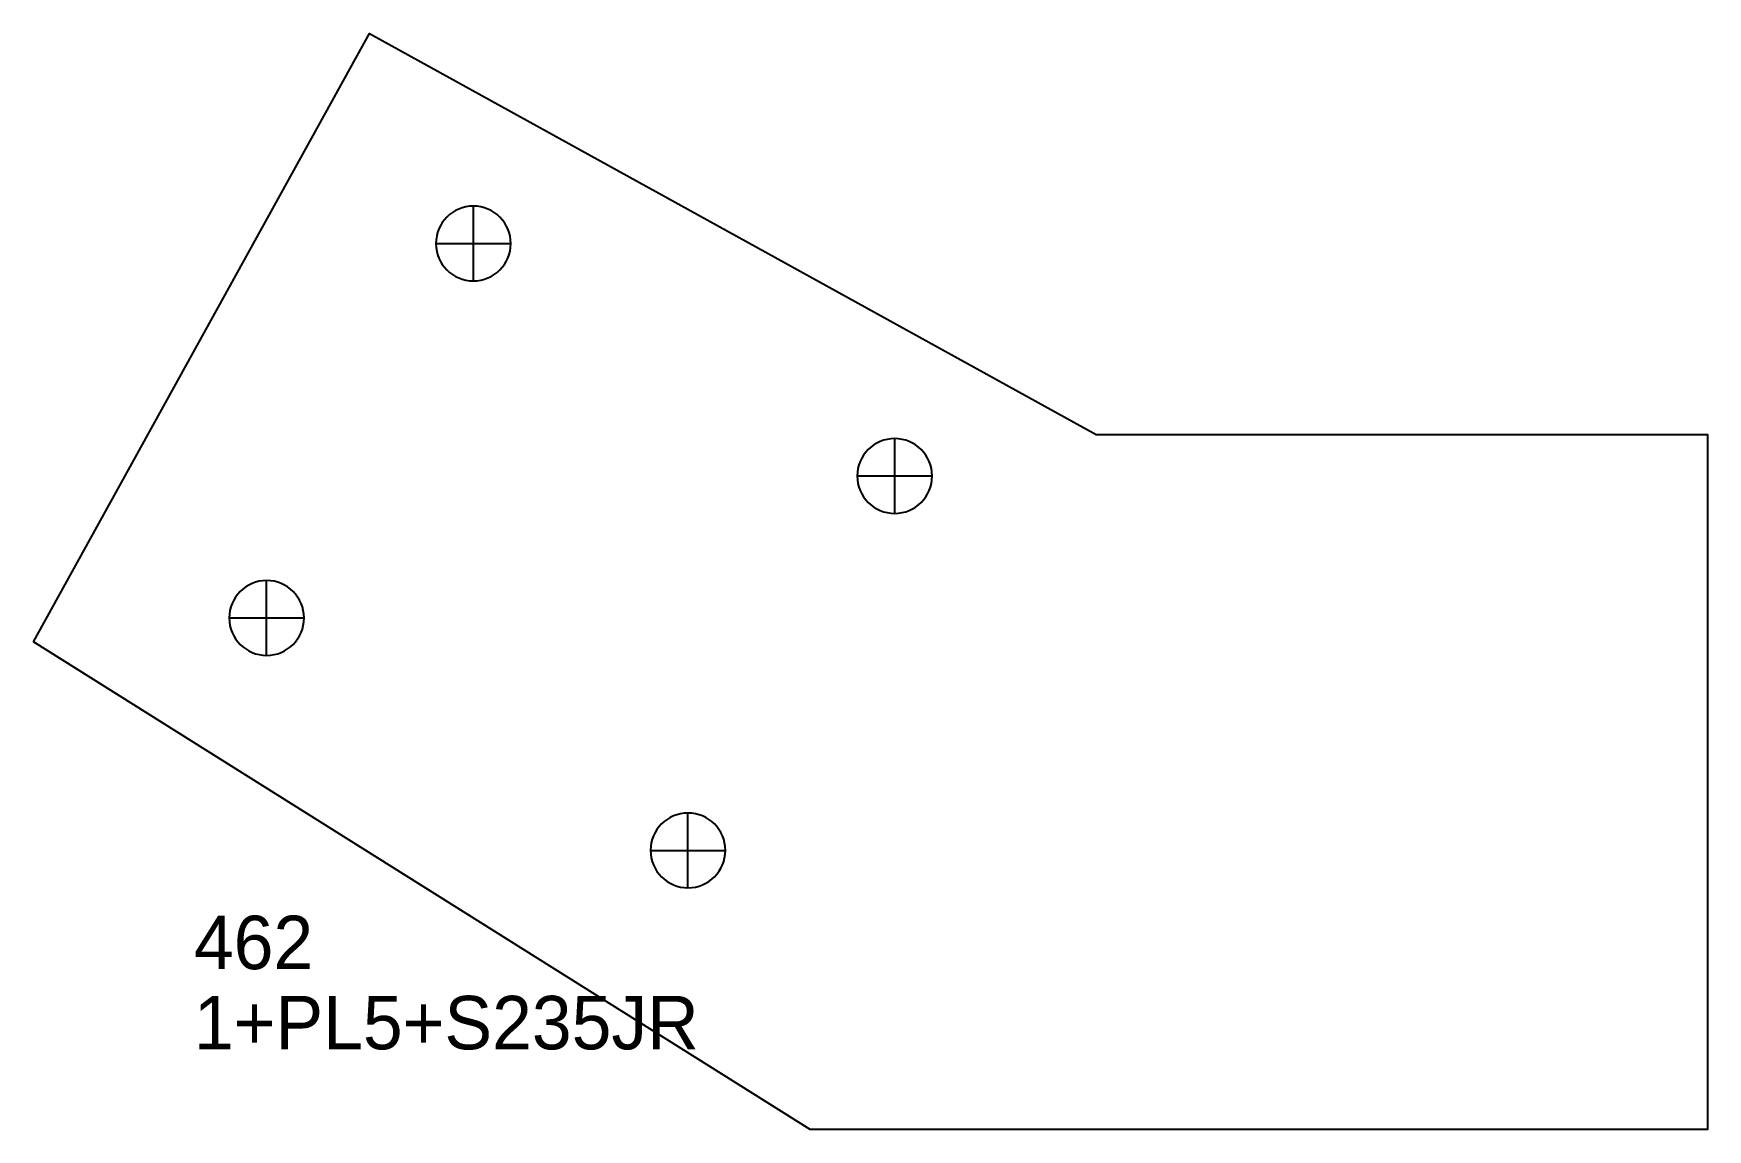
# Model space of a CAD drawing. Extents: x 0 to 313, y 0 to 205.
import ezdxf

# ---------------------------------------------------------------- set-up
doc = ezdxf.new("R2010")
doc.units = 0
for name, color, linetype in [('14', 7, 'CONTINUOUS'), ('CUT', 7, 'CONTINUOUS'), ('SCRIBE', 3, 'CONTINUOUS'), ('TEXT', 7, 'CONTINUOUS')]:
    doc.layers.add(name, color=color, linetype=linetype)

msp = doc.modelspace()

# ---------------------------------------------------------------- linework, layer by layer
at = {"layer": '14', "color": 7, "linetype": 'CONTINUOUS'}
for p, q in [((82.26, 158.74), (82.26, 172.74)), ((75.26, 165.74), (89.26, 165.74)), ((161.05, 115.25), (161.05, 129.25)), ((154.05, 122.25), (168.05, 122.25)), ((43.6, 88.7), (43.6, 102.7)), ((36.6, 95.7), (50.6, 95.7)), ((122.39, 45.21), (122.39, 59.21)), ((115.39, 52.21), (129.39, 52.21))]:
    msp.add_line(p, q, dxfattribs=at)
for points in [[(82.26, 172.74, 1), (82.26, 158.74, 1)], [(161.05, 129.25, 1), (161.05, 115.25, 1)], [(43.6, 102.7, 1), (43.6, 88.7, 1)], [(122.39, 59.21, 1), (122.39, 45.21, 1)]]:
    msp.add_lwpolyline(points, format="xyb", close=True, dxfattribs=at)
at = {"layer": 'CUT', "color": 7, "linetype": 'CONTINUOUS'}
msp.add_lwpolyline([(0, 91.21), (62.82, 205.03), (198.74, 130), (313.06, 130), (313.06, 0), (145.22, 0)], close=True, dxfattribs=at)

# ---------------------------------------------------------------- texts
at = {"layer": 'SCRIBE', "color": 3}
msp.add_text('462', height=10, dxfattribs=at).set_placement((30, 30))
at = {"layer": 'TEXT', "color": 7}
msp.add_text('1+PL5+S235JR', height=10, dxfattribs=at).set_placement((30, 15))

doc.saveas('drawing.dxf')
